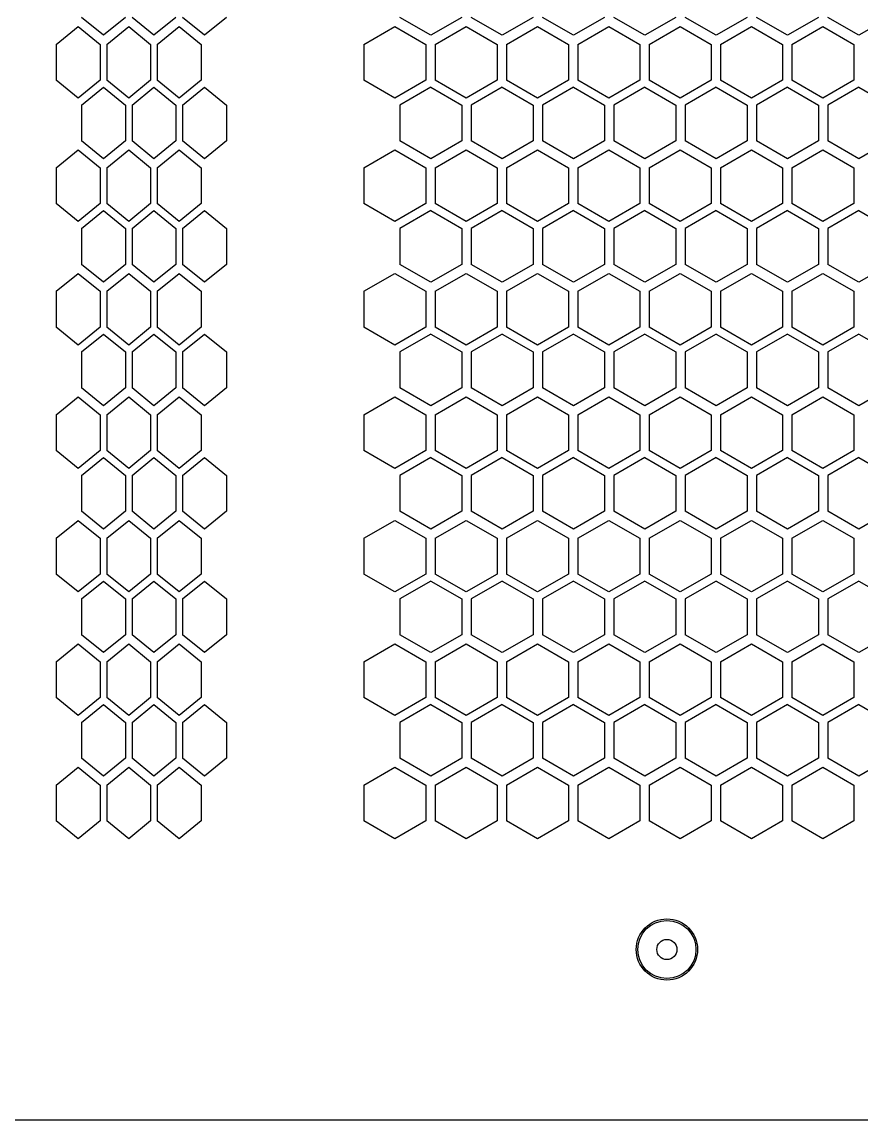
# Model space of a CAD drawing. Extents: x 61367 to 140945, y -1257 to 25588.
# Drawn here: x 73422.4 to 73530.6, y 19923.8 to 20065.4 of the extents above; entities that cross this region are included whole.
import ezdxf

# ---------------------------------------------------------------- set-up
doc = ezdxf.new("R2010")
doc.units = 0
doc.header["$MEASUREMENT"] = 0
doc.layers.get('0').update_dxf_attribs({"linetype": 'CONTINUOUS'})
doc.layers.add('2401-00307_MDC-M4_0', color=7, linetype='CONTINUOUS')
doc.layers.add('4215-0412-2_0', color=7, linetype='CONTINUOUS')

# ---------------------------------------------------------------- blocks, each defined once
blk = doc.blocks.new('ERGRTHTHRT')
at = {"layer": '2401-00307_MDC-M4_0', "color": 7, "linetype": 'Continuous'}
for radius in [3.75, 1.3]:
    blk.add_circle((-37668.65, -67997.48), radius, dxfattribs=at)
at = {"layer": '4215-0412-2_0', "color": 7, "linetype": 'Continuous'}
for p, q in [((-37741.3, -67879.53), (-37744.13, -67877.22)), ((-37738.47, -67877.22), (-37741.3, -67879.53)), ((-37734.8, -67879.53), (-37737.62, -67877.22)), ((-37731.97, -67877.22), (-37734.8, -67879.53)), ((-37728.29, -67879.53), (-37731.12, -67877.22)), ((-37725.46, -67877.22), (-37728.29, -67879.53)), ((-37699.1, -67879.53), (-37703.1, -67877.22)), ((-37695.1, -67877.22), (-37699.1, -67879.53)), ((-37689.9, -67879.53), (-37693.9, -67877.22)), ((-37685.9, -67877.22), (-37689.9, -67879.53)), ((-37680.7, -67879.53), (-37684.7, -67877.22)), ((-37676.7, -67877.22), (-37680.7, -67879.53)), ((-37671.5, -67879.53), (-37675.5, -67877.22)), ((-37667.5, -67877.22), (-37671.5, -67879.53)), ((-37662.3, -67879.53), (-37666.3, -67877.22)), ((-37658.3, -67877.22), (-37662.3, -67879.53)), ((-37653.1, -67879.53), (-37657.1, -67877.22)), ((-37649.1, -67877.22), (-37653.1, -67879.53)), ((-37643.9, -67879.53), (-37647.9, -67877.22)), ((-37639.9, -67877.22), (-37643.9, -67879.53)), ((-37747.4, -67880.7), (-37744.57, -67878.39)), ((-37744.57, -67878.39), (-37741.74, -67880.7)), ((-37740.89, -67880.7), (-37738.06, -67878.39)), ((-37738.06, -67878.39), (-37735.23, -67880.7)), ((-37734.39, -67880.7), (-37731.56, -67878.39)), ((-37731.56, -67878.39), (-37728.73, -67880.7)), ((-37707.72, -67880.7), (-37703.72, -67878.39)), ((-37703.72, -67878.39), (-37699.72, -67880.7)), ((-37698.52, -67880.7), (-37694.52, -67878.39)), ((-37694.52, -67878.39), (-37690.52, -67880.7)), ((-37689.32, -67880.7), (-37685.32, -67878.39)), ((-37685.32, -67878.39), (-37681.32, -67880.7)), ((-37680.12, -67880.7), (-37676.12, -67878.39)), ((-37676.12, -67878.39), (-37672.12, -67880.7)), ((-37670.92, -67880.7), (-37666.92, -67878.39)), ((-37666.92, -67878.39), (-37662.92, -67880.7)), ((-37661.72, -67880.7), (-37657.72, -67878.39)), ((-37657.72, -67878.39), (-37653.72, -67880.7)), ((-37652.52, -67880.7), (-37648.52, -67878.39)), ((-37648.52, -67878.39), (-37644.52, -67880.7)), ((-37747.4, -67880.7), (-37747.4, -67885.32)), ((-37741.74, -67880.7), (-37741.74, -67885.32)), ((-37740.89, -67880.7), (-37740.89, -67885.32)), ((-37735.23, -67880.7), (-37735.23, -67885.32)), ((-37734.39, -67880.7), (-37734.39, -67885.32)), ((-37728.73, -67880.7), (-37728.73, -67885.32)), ((-37707.72, -67880.7), (-37707.72, -67885.32)), ((-37699.72, -67880.7), (-37699.72, -67885.32)), ((-37698.52, -67880.7), (-37698.52, -67885.32)), ((-37690.52, -67880.7), (-37690.52, -67885.32)), ((-37689.32, -67880.7), (-37689.32, -67885.32)), ((-37681.32, -67880.7), (-37681.32, -67885.32)), ((-37680.12, -67880.7), (-37680.12, -67885.32)), ((-37672.12, -67880.7), (-37672.12, -67885.32)), ((-37670.92, -67880.7), (-37670.92, -67885.32)), ((-37662.92, -67880.7), (-37662.92, -67885.32)), ((-37661.72, -67880.7), (-37661.72, -67885.32)), ((-37653.72, -67880.7), (-37653.72, -67885.32)), ((-37652.52, -67880.7), (-37652.52, -67885.32)), ((-37644.52, -67880.7), (-37644.52, -67885.32)), ((-37744.57, -67887.63), (-37747.4, -67885.32)), ((-37741.74, -67885.32), (-37744.57, -67887.63)), ((-37738.06, -67887.63), (-37740.89, -67885.32)), ((-37735.23, -67885.32), (-37738.06, -67887.63)), ((-37731.56, -67887.63), (-37734.39, -67885.32)), ((-37728.73, -67885.32), (-37731.56, -67887.63)), ((-37703.72, -67887.63), (-37707.72, -67885.32)), ((-37699.72, -67885.32), (-37703.72, -67887.63)), ((-37694.52, -67887.63), (-37698.52, -67885.32)), ((-37690.52, -67885.32), (-37694.52, -67887.63)), ((-37685.32, -67887.63), (-37689.32, -67885.32)), ((-37681.32, -67885.32), (-37685.32, -67887.63)), ((-37676.12, -67887.63), (-37680.12, -67885.32)), ((-37672.12, -67885.32), (-37676.12, -67887.63)), ((-37666.92, -67887.63), (-37670.92, -67885.32)), ((-37662.92, -67885.32), (-37666.92, -67887.63)), ((-37657.72, -67887.63), (-37661.72, -67885.32)), ((-37653.72, -67885.32), (-37657.72, -67887.63)), ((-37648.52, -67887.63), (-37652.52, -67885.32)), ((-37644.52, -67885.32), (-37648.52, -67887.63)), ((-37744.13, -67888.53), (-37741.3, -67886.22)), ((-37741.3, -67886.22), (-37738.47, -67888.53)), ((-37737.62, -67888.53), (-37734.8, -67886.22)), ((-37734.8, -67886.22), (-37731.97, -67888.53)), ((-37731.12, -67888.53), (-37728.29, -67886.22)), ((-37728.29, -67886.22), (-37725.46, -67888.53)), ((-37699.1, -67886.22), (-37703.1, -67888.53)), ((-37699.1, -67886.22), (-37695.1, -67888.53)), ((-37689.9, -67886.22), (-37693.9, -67888.53)), ((-37689.9, -67886.22), (-37685.9, -67888.53)), ((-37680.7, -67886.22), (-37684.7, -67888.53)), ((-37680.7, -67886.22), (-37676.7, -67888.53)), ((-37671.5, -67886.22), (-37675.5, -67888.53)), ((-37671.5, -67886.22), (-37667.5, -67888.53)), ((-37662.3, -67886.22), (-37666.3, -67888.53)), ((-37662.3, -67886.22), (-37658.3, -67888.53)), ((-37653.1, -67886.22), (-37657.1, -67888.53)), ((-37653.1, -67886.22), (-37649.1, -67888.53)), ((-37643.9, -67886.22), (-37647.9, -67888.53)), ((-37643.9, -67886.22), (-37639.9, -67888.53)), ((-37744.13, -67888.53), (-37744.13, -67893.15)), ((-37738.47, -67888.53), (-37738.47, -67893.15)), ((-37737.62, -67888.53), (-37737.62, -67893.15)), ((-37731.97, -67888.53), (-37731.97, -67893.15)), ((-37731.12, -67888.53), (-37731.12, -67893.15)), ((-37725.46, -67888.53), (-37725.46, -67893.15)), ((-37703.1, -67888.53), (-37703.1, -67893.15)), ((-37695.1, -67888.53), (-37695.1, -67893.15)), ((-37693.9, -67888.53), (-37693.9, -67893.15)), ((-37685.9, -67888.53), (-37685.9, -67893.15)), ((-37684.7, -67888.53), (-37684.7, -67893.15)), ((-37676.7, -67888.53), (-37676.7, -67893.15)), ((-37675.5, -67888.53), (-37675.5, -67893.15)), ((-37667.5, -67888.53), (-37667.5, -67893.15)), ((-37666.3, -67888.53), (-37666.3, -67893.15)), ((-37658.3, -67888.53), (-37658.3, -67893.15)), ((-37657.1, -67888.53), (-37657.1, -67893.15)), ((-37649.1, -67888.53), (-37649.1, -67893.15)), ((-37647.9, -67888.53), (-37647.9, -67893.15)), ((-37741.3, -67895.46), (-37744.13, -67893.15)), ((-37738.47, -67893.15), (-37741.3, -67895.46)), ((-37734.8, -67895.46), (-37737.62, -67893.15)), ((-37731.97, -67893.15), (-37734.8, -67895.46)), ((-37728.29, -67895.46), (-37731.12, -67893.15)), ((-37725.46, -67893.15), (-37728.29, -67895.46)), ((-37699.1, -67895.46), (-37703.1, -67893.15)), ((-37695.1, -67893.15), (-37699.1, -67895.46)), ((-37689.9, -67895.46), (-37693.9, -67893.15)), ((-37685.9, -67893.15), (-37689.9, -67895.46)), ((-37680.7, -67895.46), (-37684.7, -67893.15)), ((-37676.7, -67893.15), (-37680.7, -67895.46)), ((-37671.5, -67895.46), (-37675.5, -67893.15)), ((-37667.5, -67893.15), (-37671.5, -67895.46)), ((-37662.3, -67895.46), (-37666.3, -67893.15)), ((-37658.3, -67893.15), (-37662.3, -67895.46)), ((-37653.1, -67895.46), (-37657.1, -67893.15)), ((-37649.1, -67893.15), (-37653.1, -67895.46)), ((-37643.9, -67895.46), (-37647.9, -67893.15)), ((-37639.9, -67893.15), (-37643.9, -67895.46)), ((-37747.4, -67896.63), (-37744.57, -67894.32)), ((-37744.57, -67894.32), (-37741.74, -67896.63)), ((-37740.89, -67896.63), (-37738.06, -67894.32)), ((-37738.06, -67894.32), (-37735.23, -67896.63)), ((-37734.39, -67896.63), (-37731.56, -67894.32)), ((-37731.56, -67894.32), (-37728.73, -67896.63)), ((-37707.72, -67896.63), (-37703.72, -67894.32)), ((-37703.72, -67894.32), (-37699.72, -67896.63)), ((-37698.52, -67896.63), (-37694.52, -67894.32)), ((-37694.52, -67894.32), (-37690.52, -67896.63)), ((-37689.32, -67896.63), (-37685.32, -67894.32)), ((-37685.32, -67894.32), (-37681.32, -67896.63)), ((-37680.12, -67896.63), (-37676.12, -67894.32)), ((-37676.12, -67894.32), (-37672.12, -67896.63)), ((-37670.92, -67896.63), (-37666.92, -67894.32)), ((-37666.92, -67894.32), (-37662.92, -67896.63)), ((-37661.72, -67896.63), (-37657.72, -67894.32)), ((-37657.72, -67894.32), (-37653.72, -67896.63)), ((-37652.52, -67896.63), (-37648.52, -67894.32)), ((-37648.52, -67894.32), (-37644.52, -67896.63)), ((-37747.4, -67896.63), (-37747.4, -67901.25)), ((-37741.74, -67896.63), (-37741.74, -67901.25)), ((-37740.89, -67896.63), (-37740.89, -67901.25)), ((-37735.23, -67896.63), (-37735.23, -67901.25)), ((-37734.39, -67896.63), (-37734.39, -67901.25)), ((-37728.73, -67896.63), (-37728.73, -67901.25)), ((-37707.72, -67896.63), (-37707.72, -67901.25)), ((-37699.72, -67896.63), (-37699.72, -67901.25)), ((-37698.52, -67896.63), (-37698.52, -67901.25)), ((-37690.52, -67896.63), (-37690.52, -67901.25)), ((-37689.32, -67896.63), (-37689.32, -67901.25)), ((-37681.32, -67896.63), (-37681.32, -67901.25)), ((-37680.12, -67896.63), (-37680.12, -67901.25)), ((-37672.12, -67896.63), (-37672.12, -67901.25)), ((-37670.92, -67896.63), (-37670.92, -67901.25)), ((-37662.92, -67896.63), (-37662.92, -67901.25)), ((-37661.72, -67896.63), (-37661.72, -67901.25)), ((-37653.72, -67896.63), (-37653.72, -67901.25)), ((-37652.52, -67896.63), (-37652.52, -67901.25)), ((-37644.52, -67896.63), (-37644.52, -67901.25)), ((-37744.57, -67903.56), (-37747.4, -67901.25)), ((-37741.74, -67901.25), (-37744.57, -67903.56)), ((-37738.06, -67903.56), (-37740.89, -67901.25)), ((-37735.23, -67901.25), (-37738.06, -67903.56)), ((-37731.56, -67903.56), (-37734.39, -67901.25)), ((-37728.73, -67901.25), (-37731.56, -67903.56)), ((-37703.72, -67903.56), (-37707.72, -67901.25)), ((-37699.72, -67901.25), (-37703.72, -67903.56)), ((-37694.52, -67903.56), (-37698.52, -67901.25)), ((-37690.52, -67901.25), (-37694.52, -67903.56)), ((-37685.32, -67903.56), (-37689.32, -67901.25)), ((-37681.32, -67901.25), (-37685.32, -67903.56)), ((-37676.12, -67903.56), (-37680.12, -67901.25)), ((-37672.12, -67901.25), (-37676.12, -67903.56)), ((-37666.92, -67903.56), (-37670.92, -67901.25)), ((-37662.92, -67901.25), (-37666.92, -67903.56)), ((-37657.72, -67903.56), (-37661.72, -67901.25)), ((-37653.72, -67901.25), (-37657.72, -67903.56)), ((-37648.52, -67903.56), (-37652.52, -67901.25)), ((-37644.52, -67901.25), (-37648.52, -67903.56)), ((-37744.13, -67904.46), (-37741.3, -67902.15)), ((-37741.3, -67902.15), (-37738.47, -67904.46)), ((-37737.62, -67904.46), (-37734.8, -67902.15)), ((-37734.8, -67902.15), (-37731.97, -67904.46)), ((-37731.12, -67904.46), (-37728.29, -67902.15)), ((-37728.29, -67902.15), (-37725.46, -67904.46)), ((-37699.1, -67902.15), (-37703.1, -67904.46)), ((-37699.1, -67902.15), (-37695.1, -67904.46)), ((-37689.9, -67902.15), (-37693.9, -67904.46)), ((-37689.9, -67902.15), (-37685.9, -67904.46)), ((-37680.7, -67902.15), (-37684.7, -67904.46)), ((-37680.7, -67902.15), (-37676.7, -67904.46)), ((-37671.5, -67902.15), (-37675.5, -67904.46)), ((-37671.5, -67902.15), (-37667.5, -67904.46)), ((-37662.3, -67902.15), (-37666.3, -67904.46)), ((-37662.3, -67902.15), (-37658.3, -67904.46)), ((-37653.1, -67902.15), (-37657.1, -67904.46)), ((-37653.1, -67902.15), (-37649.1, -67904.46)), ((-37643.9, -67902.15), (-37647.9, -67904.46)), ((-37643.9, -67902.15), (-37639.9, -67904.46)), ((-37744.13, -67904.46), (-37744.13, -67909.08)), ((-37738.47, -67904.46), (-37738.47, -67909.08)), ((-37737.62, -67904.46), (-37737.62, -67909.08)), ((-37731.97, -67904.46), (-37731.97, -67909.08)), ((-37731.12, -67904.46), (-37731.12, -67909.08)), ((-37725.46, -67904.46), (-37725.46, -67909.08)), ((-37703.1, -67904.46), (-37703.1, -67909.08)), ((-37695.1, -67904.46), (-37695.1, -67909.08)), ((-37693.9, -67904.46), (-37693.9, -67909.08)), ((-37685.9, -67904.46), (-37685.9, -67909.08)), ((-37684.7, -67904.46), (-37684.7, -67909.08)), ((-37676.7, -67904.46), (-37676.7, -67909.08)), ((-37675.5, -67904.46), (-37675.5, -67909.08)), ((-37667.5, -67904.46), (-37667.5, -67909.08)), ((-37666.3, -67904.46), (-37666.3, -67909.08)), ((-37658.3, -67904.46), (-37658.3, -67909.08)), ((-37657.1, -67904.46), (-37657.1, -67909.08)), ((-37649.1, -67904.46), (-37649.1, -67909.08)), ((-37647.9, -67904.46), (-37647.9, -67909.08)), ((-37741.3, -67911.39), (-37744.13, -67909.08)), ((-37738.47, -67909.08), (-37741.3, -67911.39)), ((-37734.8, -67911.39), (-37737.62, -67909.08)), ((-37731.97, -67909.08), (-37734.8, -67911.39)), ((-37728.29, -67911.39), (-37731.12, -67909.08)), ((-37725.46, -67909.08), (-37728.29, -67911.39)), ((-37699.1, -67911.39), (-37703.1, -67909.08)), ((-37695.1, -67909.08), (-37699.1, -67911.39)), ((-37689.9, -67911.39), (-37693.9, -67909.08)), ((-37685.9, -67909.08), (-37689.9, -67911.39)), ((-37680.7, -67911.39), (-37684.7, -67909.08)), ((-37676.7, -67909.08), (-37680.7, -67911.39)), ((-37671.5, -67911.39), (-37675.5, -67909.08)), ((-37667.5, -67909.08), (-37671.5, -67911.39)), ((-37662.3, -67911.39), (-37666.3, -67909.08)), ((-37658.3, -67909.08), (-37662.3, -67911.39)), ((-37653.1, -67911.39), (-37657.1, -67909.08)), ((-37649.1, -67909.08), (-37653.1, -67911.39)), ((-37643.9, -67911.39), (-37647.9, -67909.08)), ((-37639.9, -67909.08), (-37643.9, -67911.39)), ((-37747.4, -67912.56), (-37744.57, -67910.25)), ((-37744.57, -67910.25), (-37741.74, -67912.56)), ((-37740.89, -67912.56), (-37738.06, -67910.25)), ((-37738.06, -67910.25), (-37735.23, -67912.56)), ((-37734.39, -67912.56), (-37731.56, -67910.25)), ((-37731.56, -67910.25), (-37728.73, -67912.56)), ((-37707.72, -67912.56), (-37703.72, -67910.25)), ((-37703.72, -67910.25), (-37699.72, -67912.56)), ((-37698.52, -67912.56), (-37694.52, -67910.25)), ((-37694.52, -67910.25), (-37690.52, -67912.56)), ((-37689.32, -67912.56), (-37685.32, -67910.25)), ((-37685.32, -67910.25), (-37681.32, -67912.56)), ((-37680.12, -67912.56), (-37676.12, -67910.25)), ((-37676.12, -67910.25), (-37672.12, -67912.56)), ((-37670.92, -67912.56), (-37666.92, -67910.25)), ((-37666.92, -67910.25), (-37662.92, -67912.56)), ((-37661.72, -67912.56), (-37657.72, -67910.25)), ((-37657.72, -67910.25), (-37653.72, -67912.56)), ((-37652.52, -67912.56), (-37648.52, -67910.25)), ((-37648.52, -67910.25), (-37644.52, -67912.56)), ((-37747.4, -67912.56), (-37747.4, -67917.18)), ((-37741.74, -67912.56), (-37741.74, -67917.18)), ((-37740.89, -67912.56), (-37740.89, -67917.18)), ((-37735.23, -67912.56), (-37735.23, -67917.18)), ((-37734.39, -67912.56), (-37734.39, -67917.18)), ((-37728.73, -67912.56), (-37728.73, -67917.18)), ((-37707.72, -67912.56), (-37707.72, -67917.18)), ((-37699.72, -67912.56), (-37699.72, -67917.18)), ((-37698.52, -67912.56), (-37698.52, -67917.18)), ((-37690.52, -67912.56), (-37690.52, -67917.18)), ((-37689.32, -67912.56), (-37689.32, -67917.18)), ((-37681.32, -67912.56), (-37681.32, -67917.18)), ((-37680.12, -67912.56), (-37680.12, -67917.18)), ((-37672.12, -67912.56), (-37672.12, -67917.18)), ((-37670.92, -67912.56), (-37670.92, -67917.18)), ((-37662.92, -67912.56), (-37662.92, -67917.18)), ((-37661.72, -67912.56), (-37661.72, -67917.18)), ((-37653.72, -67912.56), (-37653.72, -67917.18)), ((-37652.52, -67912.56), (-37652.52, -67917.18)), ((-37644.52, -67912.56), (-37644.52, -67917.18)), ((-37744.57, -67919.49), (-37747.4, -67917.18)), ((-37741.74, -67917.18), (-37744.57, -67919.49)), ((-37738.06, -67919.49), (-37740.89, -67917.18)), ((-37735.23, -67917.18), (-37738.06, -67919.49)), ((-37731.56, -67919.49), (-37734.39, -67917.18)), ((-37728.73, -67917.18), (-37731.56, -67919.49)), ((-37703.72, -67919.49), (-37707.72, -67917.18)), ((-37699.72, -67917.18), (-37703.72, -67919.49)), ((-37694.52, -67919.49), (-37698.52, -67917.18)), ((-37690.52, -67917.18), (-37694.52, -67919.49)), ((-37685.32, -67919.49), (-37689.32, -67917.18)), ((-37681.32, -67917.18), (-37685.32, -67919.49)), ((-37676.12, -67919.49), (-37680.12, -67917.18)), ((-37672.12, -67917.18), (-37676.12, -67919.49)), ((-37666.92, -67919.49), (-37670.92, -67917.18)), ((-37662.92, -67917.18), (-37666.92, -67919.49)), ((-37657.72, -67919.49), (-37661.72, -67917.18)), ((-37653.72, -67917.18), (-37657.72, -67919.49)), ((-37648.52, -67919.49), (-37652.52, -67917.18)), ((-37644.52, -67917.18), (-37648.52, -67919.49)), ((-37744.13, -67920.39), (-37741.3, -67918.08)), ((-37741.3, -67918.08), (-37738.47, -67920.39)), ((-37737.62, -67920.39), (-37734.8, -67918.08)), ((-37734.8, -67918.08), (-37731.97, -67920.39)), ((-37731.12, -67920.39), (-37728.29, -67918.08)), ((-37728.29, -67918.08), (-37725.46, -67920.39)), ((-37699.1, -67918.08), (-37703.1, -67920.39)), ((-37699.1, -67918.08), (-37695.1, -67920.39)), ((-37689.9, -67918.08), (-37693.9, -67920.39)), ((-37689.9, -67918.08), (-37685.9, -67920.39)), ((-37680.7, -67918.08), (-37684.7, -67920.39)), ((-37680.7, -67918.08), (-37676.7, -67920.39)), ((-37671.5, -67918.08), (-37675.5, -67920.39)), ((-37671.5, -67918.08), (-37667.5, -67920.39)), ((-37662.3, -67918.08), (-37666.3, -67920.39)), ((-37662.3, -67918.08), (-37658.3, -67920.39)), ((-37653.1, -67918.08), (-37657.1, -67920.39)), ((-37653.1, -67918.08), (-37649.1, -67920.39)), ((-37643.9, -67918.08), (-37647.9, -67920.39)), ((-37643.9, -67918.08), (-37639.9, -67920.39)), ((-37744.13, -67920.39), (-37744.13, -67925.01)), ((-37738.47, -67920.39), (-37738.47, -67925.01)), ((-37737.62, -67920.39), (-37737.62, -67925.01)), ((-37731.97, -67920.39), (-37731.97, -67925.01)), ((-37731.12, -67920.39), (-37731.12, -67925.01)), ((-37725.46, -67920.39), (-37725.46, -67925.01)), ((-37703.1, -67920.39), (-37703.1, -67925.01)), ((-37695.1, -67920.39), (-37695.1, -67925.01)), ((-37693.9, -67920.39), (-37693.9, -67925.01)), ((-37685.9, -67920.39), (-37685.9, -67925.01)), ((-37684.7, -67920.39), (-37684.7, -67925.01)), ((-37676.7, -67920.39), (-37676.7, -67925.01)), ((-37675.5, -67920.39), (-37675.5, -67925.01)), ((-37667.5, -67920.39), (-37667.5, -67925.01)), ((-37666.3, -67920.39), (-37666.3, -67925.01)), ((-37658.3, -67920.39), (-37658.3, -67925.01)), ((-37657.1, -67920.39), (-37657.1, -67925.01)), ((-37649.1, -67920.39), (-37649.1, -67925.01)), ((-37647.9, -67920.39), (-37647.9, -67925.01)), ((-37741.3, -67927.32), (-37744.13, -67925.01)), ((-37738.47, -67925.01), (-37741.3, -67927.32)), ((-37734.8, -67927.32), (-37737.62, -67925.01)), ((-37731.97, -67925.01), (-37734.8, -67927.32)), ((-37728.29, -67927.32), (-37731.12, -67925.01)), ((-37725.46, -67925.01), (-37728.29, -67927.32)), ((-37699.1, -67927.32), (-37703.1, -67925.01)), ((-37695.1, -67925.01), (-37699.1, -67927.32)), ((-37689.9, -67927.32), (-37693.9, -67925.01)), ((-37685.9, -67925.01), (-37689.9, -67927.32)), ((-37680.7, -67927.32), (-37684.7, -67925.01)), ((-37676.7, -67925.01), (-37680.7, -67927.32)), ((-37671.5, -67927.32), (-37675.5, -67925.01)), ((-37667.5, -67925.01), (-37671.5, -67927.32)), ((-37662.3, -67927.32), (-37666.3, -67925.01)), ((-37658.3, -67925.01), (-37662.3, -67927.32)), ((-37653.1, -67927.32), (-37657.1, -67925.01)), ((-37649.1, -67925.01), (-37653.1, -67927.32)), ((-37643.9, -67927.32), (-37647.9, -67925.01)), ((-37639.9, -67925.01), (-37643.9, -67927.32)), ((-37747.4, -67928.49), (-37744.57, -67926.18)), ((-37744.57, -67926.18), (-37741.74, -67928.49)), ((-37740.89, -67928.49), (-37738.06, -67926.18)), ((-37738.06, -67926.18), (-37735.23, -67928.49)), ((-37734.39, -67928.49), (-37731.56, -67926.18)), ((-37731.56, -67926.18), (-37728.73, -67928.49)), ((-37707.72, -67928.49), (-37703.72, -67926.18)), ((-37703.72, -67926.18), (-37699.72, -67928.49)), ((-37698.52, -67928.49), (-37694.52, -67926.18)), ((-37694.52, -67926.18), (-37690.52, -67928.49)), ((-37689.32, -67928.49), (-37685.32, -67926.18)), ((-37685.32, -67926.18), (-37681.32, -67928.49)), ((-37680.12, -67928.49), (-37676.12, -67926.18)), ((-37676.12, -67926.18), (-37672.12, -67928.49)), ((-37670.92, -67928.49), (-37666.92, -67926.18)), ((-37666.92, -67926.18), (-37662.92, -67928.49)), ((-37661.72, -67928.49), (-37657.72, -67926.18)), ((-37657.72, -67926.18), (-37653.72, -67928.49)), ((-37652.52, -67928.49), (-37648.52, -67926.18)), ((-37648.52, -67926.18), (-37644.52, -67928.49)), ((-37747.4, -67928.49), (-37747.4, -67933.11)), ((-37741.74, -67928.49), (-37741.74, -67933.11)), ((-37740.89, -67928.49), (-37740.89, -67933.11)), ((-37735.23, -67928.49), (-37735.23, -67933.11)), ((-37734.39, -67928.49), (-37734.39, -67933.11)), ((-37728.73, -67928.49), (-37728.73, -67933.11)), ((-37707.72, -67928.49), (-37707.72, -67933.11)), ((-37699.72, -67928.49), (-37699.72, -67933.11)), ((-37698.52, -67928.49), (-37698.52, -67933.11)), ((-37690.52, -67928.49), (-37690.52, -67933.11)), ((-37689.32, -67928.49), (-37689.32, -67933.11)), ((-37681.32, -67928.49), (-37681.32, -67933.11)), ((-37680.12, -67928.49), (-37680.12, -67933.11)), ((-37672.12, -67928.49), (-37672.12, -67933.11)), ((-37670.92, -67928.49), (-37670.92, -67933.11)), ((-37662.92, -67928.49), (-37662.92, -67933.11)), ((-37661.72, -67928.49), (-37661.72, -67933.11)), ((-37653.72, -67928.49), (-37653.72, -67933.11)), ((-37652.52, -67928.49), (-37652.52, -67933.11)), ((-37644.52, -67928.49), (-37644.52, -67933.11)), ((-37744.57, -67935.42), (-37747.4, -67933.11)), ((-37741.74, -67933.11), (-37744.57, -67935.42)), ((-37744.13, -67936.32), (-37741.3, -67934.01)), ((-37741.3, -67934.01), (-37738.47, -67936.32)), ((-37738.06, -67935.42), (-37740.89, -67933.11)), ((-37735.23, -67933.11), (-37738.06, -67935.42)), ((-37737.62, -67936.32), (-37734.8, -67934.01)), ((-37734.8, -67934.01), (-37731.97, -67936.32)), ((-37731.56, -67935.42), (-37734.39, -67933.11)), ((-37728.73, -67933.11), (-37731.56, -67935.42)), ((-37731.12, -67936.32), (-37728.29, -67934.01)), ((-37728.29, -67934.01), (-37725.46, -67936.32)), ((-37703.72, -67935.42), (-37707.72, -67933.11)), ((-37699.72, -67933.11), (-37703.72, -67935.42)), ((-37699.1, -67934.01), (-37703.1, -67936.32)), ((-37699.1, -67934.01), (-37695.1, -67936.32)), ((-37694.52, -67935.42), (-37698.52, -67933.11)), ((-37690.52, -67933.11), (-37694.52, -67935.42)), ((-37689.9, -67934.01), (-37693.9, -67936.32)), ((-37689.9, -67934.01), (-37685.9, -67936.32)), ((-37685.32, -67935.42), (-37689.32, -67933.11)), ((-37681.32, -67933.11), (-37685.32, -67935.42)), ((-37680.7, -67934.01), (-37684.7, -67936.32)), ((-37680.7, -67934.01), (-37676.7, -67936.32)), ((-37676.12, -67935.42), (-37680.12, -67933.11)), ((-37672.12, -67933.11), (-37676.12, -67935.42)), ((-37671.5, -67934.01), (-37675.5, -67936.32)), ((-37671.5, -67934.01), (-37667.5, -67936.32)), ((-37666.92, -67935.42), (-37670.92, -67933.11)), ((-37662.92, -67933.11), (-37666.92, -67935.42)), ((-37662.3, -67934.01), (-37666.3, -67936.32)), ((-37662.3, -67934.01), (-37658.3, -67936.32)), ((-37657.72, -67935.42), (-37661.72, -67933.11)), ((-37653.72, -67933.11), (-37657.72, -67935.42)), ((-37653.1, -67934.01), (-37657.1, -67936.32)), ((-37653.1, -67934.01), (-37649.1, -67936.32)), ((-37648.52, -67935.42), (-37652.52, -67933.11)), ((-37644.52, -67933.11), (-37648.52, -67935.42)), ((-37643.9, -67934.01), (-37647.9, -67936.32)), ((-37643.9, -67934.01), (-37639.9, -67936.32)), ((-37744.13, -67936.32), (-37744.13, -67940.94)), ((-37738.47, -67936.32), (-37738.47, -67940.94)), ((-37737.62, -67936.32), (-37737.62, -67940.94)), ((-37731.97, -67936.32), (-37731.97, -67940.94)), ((-37731.12, -67936.32), (-37731.12, -67940.94)), ((-37725.46, -67936.32), (-37725.46, -67940.94)), ((-37703.1, -67936.32), (-37703.1, -67940.94)), ((-37695.1, -67936.32), (-37695.1, -67940.94)), ((-37693.9, -67936.32), (-37693.9, -67940.94)), ((-37685.9, -67936.32), (-37685.9, -67940.94)), ((-37684.7, -67936.32), (-37684.7, -67940.94)), ((-37676.7, -67936.32), (-37676.7, -67940.94)), ((-37675.5, -67936.32), (-37675.5, -67940.94)), ((-37667.5, -67936.32), (-37667.5, -67940.94)), ((-37666.3, -67936.32), (-37666.3, -67940.94)), ((-37658.3, -67936.32), (-37658.3, -67940.94)), ((-37657.1, -67936.32), (-37657.1, -67940.94)), ((-37649.1, -67936.32), (-37649.1, -67940.94)), ((-37647.9, -67936.32), (-37647.9, -67940.94)), ((-37741.3, -67943.25), (-37744.13, -67940.94)), ((-37738.47, -67940.94), (-37741.3, -67943.25)), ((-37734.8, -67943.25), (-37737.62, -67940.94)), ((-37731.97, -67940.94), (-37734.8, -67943.25)), ((-37728.29, -67943.25), (-37731.12, -67940.94)), ((-37725.46, -67940.94), (-37728.29, -67943.25)), ((-37699.1, -67943.25), (-37703.1, -67940.94)), ((-37695.1, -67940.94), (-37699.1, -67943.25)), ((-37689.9, -67943.25), (-37693.9, -67940.94)), ((-37685.9, -67940.94), (-37689.9, -67943.25)), ((-37680.7, -67943.25), (-37684.7, -67940.94)), ((-37676.7, -67940.94), (-37680.7, -67943.25)), ((-37671.5, -67943.25), (-37675.5, -67940.94)), ((-37667.5, -67940.94), (-37671.5, -67943.25)), ((-37662.3, -67943.25), (-37666.3, -67940.94)), ((-37658.3, -67940.94), (-37662.3, -67943.25)), ((-37653.1, -67943.25), (-37657.1, -67940.94)), ((-37649.1, -67940.94), (-37653.1, -67943.25)), ((-37643.9, -67943.25), (-37647.9, -67940.94)), ((-37639.9, -67940.94), (-37643.9, -67943.25)), ((-37747.4, -67944.42), (-37744.57, -67942.11)), ((-37744.57, -67942.11), (-37741.74, -67944.42)), ((-37740.89, -67944.42), (-37738.06, -67942.11)), ((-37738.06, -67942.11), (-37735.23, -67944.42)), ((-37734.39, -67944.42), (-37731.56, -67942.11)), ((-37731.56, -67942.11), (-37728.73, -67944.42)), ((-37707.72, -67944.42), (-37703.72, -67942.11)), ((-37703.72, -67942.11), (-37699.72, -67944.42)), ((-37698.52, -67944.42), (-37694.52, -67942.11)), ((-37694.52, -67942.11), (-37690.52, -67944.42)), ((-37689.32, -67944.42), (-37685.32, -67942.11)), ((-37685.32, -67942.11), (-37681.32, -67944.42)), ((-37680.12, -67944.42), (-37676.12, -67942.11)), ((-37676.12, -67942.11), (-37672.12, -67944.42)), ((-37670.92, -67944.42), (-37666.92, -67942.11)), ((-37666.92, -67942.11), (-37662.92, -67944.42)), ((-37661.72, -67944.42), (-37657.72, -67942.11)), ((-37657.72, -67942.11), (-37653.72, -67944.42)), ((-37652.52, -67944.42), (-37648.52, -67942.11)), ((-37648.52, -67942.11), (-37644.52, -67944.42)), ((-37747.4, -67944.42), (-37747.4, -67949.04)), ((-37741.74, -67944.42), (-37741.74, -67949.04)), ((-37740.89, -67944.42), (-37740.89, -67949.04)), ((-37735.23, -67944.42), (-37735.23, -67949.04)), ((-37734.39, -67944.42), (-37734.39, -67949.04)), ((-37728.73, -67944.42), (-37728.73, -67949.04)), ((-37707.72, -67944.42), (-37707.72, -67949.04)), ((-37699.72, -67944.42), (-37699.72, -67949.04)), ((-37698.52, -67944.42), (-37698.52, -67949.04)), ((-37690.52, -67944.42), (-37690.52, -67949.04)), ((-37689.32, -67944.42), (-37689.32, -67949.04)), ((-37681.32, -67944.42), (-37681.32, -67949.04)), ((-37680.12, -67944.42), (-37680.12, -67949.04)), ((-37672.12, -67944.42), (-37672.12, -67949.04)), ((-37670.92, -67944.42), (-37670.92, -67949.04)), ((-37662.92, -67944.42), (-37662.92, -67949.04)), ((-37661.72, -67944.42), (-37661.72, -67949.04)), ((-37653.72, -67944.42), (-37653.72, -67949.04)), ((-37652.52, -67944.42), (-37652.52, -67949.04)), ((-37644.52, -67944.42), (-37644.52, -67949.04)), ((-37744.57, -67951.35), (-37747.4, -67949.04)), ((-37741.74, -67949.04), (-37744.57, -67951.35)), ((-37738.06, -67951.35), (-37740.89, -67949.04)), ((-37735.23, -67949.04), (-37738.06, -67951.35)), ((-37731.56, -67951.35), (-37734.39, -67949.04)), ((-37728.73, -67949.04), (-37731.56, -67951.35)), ((-37703.72, -67951.35), (-37707.72, -67949.04)), ((-37699.72, -67949.04), (-37703.72, -67951.35)), ((-37694.52, -67951.35), (-37698.52, -67949.04)), ((-37690.52, -67949.04), (-37694.52, -67951.35)), ((-37685.32, -67951.35), (-37689.32, -67949.04)), ((-37681.32, -67949.04), (-37685.32, -67951.35)), ((-37676.12, -67951.35), (-37680.12, -67949.04)), ((-37672.12, -67949.04), (-37676.12, -67951.35)), ((-37666.92, -67951.35), (-37670.92, -67949.04)), ((-37662.92, -67949.04), (-37666.92, -67951.35)), ((-37657.72, -67951.35), (-37661.72, -67949.04)), ((-37653.72, -67949.04), (-37657.72, -67951.35)), ((-37648.52, -67951.35), (-37652.52, -67949.04)), ((-37644.52, -67949.04), (-37648.52, -67951.35)), ((-37744.13, -67952.25), (-37741.3, -67949.94)), ((-37741.3, -67949.94), (-37738.47, -67952.25)), ((-37737.62, -67952.25), (-37734.8, -67949.94)), ((-37734.8, -67949.94), (-37731.97, -67952.25)), ((-37731.12, -67952.25), (-37728.29, -67949.94)), ((-37728.29, -67949.94), (-37725.46, -67952.25)), ((-37699.1, -67949.94), (-37703.1, -67952.25)), ((-37699.1, -67949.94), (-37695.1, -67952.25)), ((-37689.9, -67949.94), (-37693.9, -67952.25)), ((-37689.9, -67949.94), (-37685.9, -67952.25)), ((-37680.7, -67949.94), (-37684.7, -67952.25)), ((-37680.7, -67949.94), (-37676.7, -67952.25)), ((-37671.5, -67949.94), (-37675.5, -67952.25)), ((-37671.5, -67949.94), (-37667.5, -67952.25)), ((-37662.3, -67949.94), (-37666.3, -67952.25)), ((-37662.3, -67949.94), (-37658.3, -67952.25)), ((-37653.1, -67949.94), (-37657.1, -67952.25)), ((-37653.1, -67949.94), (-37649.1, -67952.25)), ((-37643.9, -67949.94), (-37647.9, -67952.25)), ((-37643.9, -67949.94), (-37639.9, -67952.25)), ((-37744.13, -67952.25), (-37744.13, -67956.87)), ((-37738.47, -67952.25), (-37738.47, -67956.87)), ((-37737.62, -67952.25), (-37737.62, -67956.87)), ((-37731.97, -67952.25), (-37731.97, -67956.87)), ((-37731.12, -67952.25), (-37731.12, -67956.87)), ((-37725.46, -67952.25), (-37725.46, -67956.87)), ((-37703.1, -67952.25), (-37703.1, -67956.87)), ((-37695.1, -67952.25), (-37695.1, -67956.87)), ((-37693.9, -67952.25), (-37693.9, -67956.87)), ((-37685.9, -67952.25), (-37685.9, -67956.87)), ((-37684.7, -67952.25), (-37684.7, -67956.87)), ((-37676.7, -67952.25), (-37676.7, -67956.87)), ((-37675.5, -67952.25), (-37675.5, -67956.87)), ((-37667.5, -67952.25), (-37667.5, -67956.87)), ((-37666.3, -67952.25), (-37666.3, -67956.87)), ((-37658.3, -67952.25), (-37658.3, -67956.87)), ((-37657.1, -67952.25), (-37657.1, -67956.87)), ((-37649.1, -67952.25), (-37649.1, -67956.87)), ((-37647.9, -67952.25), (-37647.9, -67956.87)), ((-37741.3, -67959.18), (-37744.13, -67956.87)), ((-37738.47, -67956.87), (-37741.3, -67959.18)), ((-37734.8, -67959.18), (-37737.62, -67956.87)), ((-37731.97, -67956.87), (-37734.8, -67959.18)), ((-37728.29, -67959.18), (-37731.12, -67956.87)), ((-37725.46, -67956.87), (-37728.29, -67959.18)), ((-37699.1, -67959.18), (-37703.1, -67956.87)), ((-37695.1, -67956.87), (-37699.1, -67959.18)), ((-37689.9, -67959.18), (-37693.9, -67956.87)), ((-37685.9, -67956.87), (-37689.9, -67959.18)), ((-37680.7, -67959.18), (-37684.7, -67956.87)), ((-37676.7, -67956.87), (-37680.7, -67959.18)), ((-37671.5, -67959.18), (-37675.5, -67956.87)), ((-37667.5, -67956.87), (-37671.5, -67959.18)), ((-37662.3, -67959.18), (-37666.3, -67956.87)), ((-37658.3, -67956.87), (-37662.3, -67959.18)), ((-37653.1, -67959.18), (-37657.1, -67956.87)), ((-37649.1, -67956.87), (-37653.1, -67959.18)), ((-37643.9, -67959.18), (-37647.9, -67956.87)), ((-37639.9, -67956.87), (-37643.9, -67959.18)), ((-37747.4, -67960.35), (-37744.57, -67958.04)), ((-37744.57, -67958.04), (-37741.74, -67960.35)), ((-37740.89, -67960.35), (-37738.06, -67958.04)), ((-37738.06, -67958.04), (-37735.23, -67960.35)), ((-37734.39, -67960.35), (-37731.56, -67958.04)), ((-37731.56, -67958.04), (-37728.73, -67960.35)), ((-37707.72, -67960.35), (-37703.72, -67958.04)), ((-37703.72, -67958.04), (-37699.72, -67960.35)), ((-37698.52, -67960.35), (-37694.52, -67958.04)), ((-37694.52, -67958.04), (-37690.52, -67960.35)), ((-37689.32, -67960.35), (-37685.32, -67958.04)), ((-37685.32, -67958.04), (-37681.32, -67960.35)), ((-37680.12, -67960.35), (-37676.12, -67958.04)), ((-37676.12, -67958.04), (-37672.12, -67960.35)), ((-37670.92, -67960.35), (-37666.92, -67958.04)), ((-37666.92, -67958.04), (-37662.92, -67960.35)), ((-37661.72, -67960.35), (-37657.72, -67958.04)), ((-37657.72, -67958.04), (-37653.72, -67960.35)), ((-37652.52, -67960.35), (-37648.52, -67958.04)), ((-37648.52, -67958.04), (-37644.52, -67960.35)), ((-37747.4, -67960.35), (-37747.4, -67964.97)), ((-37741.74, -67960.35), (-37741.74, -67964.97)), ((-37740.89, -67960.35), (-37740.89, -67964.97)), ((-37735.23, -67960.35), (-37735.23, -67964.97)), ((-37734.39, -67960.35), (-37734.39, -67964.97)), ((-37728.73, -67960.35), (-37728.73, -67964.97)), ((-37707.72, -67960.35), (-37707.72, -67964.97)), ((-37699.72, -67960.35), (-37699.72, -67964.97)), ((-37698.52, -67960.35), (-37698.52, -67964.97)), ((-37690.52, -67960.35), (-37690.52, -67964.97)), ((-37689.32, -67960.35), (-37689.32, -67964.97)), ((-37681.32, -67960.35), (-37681.32, -67964.97)), ((-37680.12, -67960.35), (-37680.12, -67964.97)), ((-37672.12, -67960.35), (-37672.12, -67964.97)), ((-37670.92, -67960.35), (-37670.92, -67964.97)), ((-37662.92, -67960.35), (-37662.92, -67964.97)), ((-37661.72, -67960.35), (-37661.72, -67964.97)), ((-37653.72, -67960.35), (-37653.72, -67964.97)), ((-37652.52, -67960.35), (-37652.52, -67964.97)), ((-37644.52, -67960.35), (-37644.52, -67964.97)), ((-37744.57, -67967.28), (-37747.4, -67964.97)), ((-37741.74, -67964.97), (-37744.57, -67967.28)), ((-37738.06, -67967.28), (-37740.89, -67964.97)), ((-37735.23, -67964.97), (-37738.06, -67967.28)), ((-37731.56, -67967.28), (-37734.39, -67964.97)), ((-37728.73, -67964.97), (-37731.56, -67967.28)), ((-37703.72, -67967.28), (-37707.72, -67964.97)), ((-37699.72, -67964.97), (-37703.72, -67967.28)), ((-37694.52, -67967.28), (-37698.52, -67964.97)), ((-37690.52, -67964.97), (-37694.52, -67967.28)), ((-37685.32, -67967.28), (-37689.32, -67964.97)), ((-37681.32, -67964.97), (-37685.32, -67967.28)), ((-37676.12, -67967.28), (-37680.12, -67964.97)), ((-37672.12, -67964.97), (-37676.12, -67967.28)), ((-37666.92, -67967.28), (-37670.92, -67964.97)), ((-37662.92, -67964.97), (-37666.92, -67967.28)), ((-37657.72, -67967.28), (-37661.72, -67964.97)), ((-37653.72, -67964.97), (-37657.72, -67967.28)), ((-37648.52, -67967.28), (-37652.52, -67964.97)), ((-37644.52, -67964.97), (-37648.52, -67967.28)), ((-37744.13, -67968.18), (-37741.3, -67965.87)), ((-37741.3, -67965.87), (-37738.47, -67968.18)), ((-37737.62, -67968.18), (-37734.8, -67965.87)), ((-37734.8, -67965.87), (-37731.97, -67968.18)), ((-37731.12, -67968.18), (-37728.29, -67965.87)), ((-37728.29, -67965.87), (-37725.46, -67968.18)), ((-37699.1, -67965.87), (-37703.1, -67968.18)), ((-37699.1, -67965.87), (-37695.1, -67968.18)), ((-37689.9, -67965.87), (-37693.9, -67968.18)), ((-37689.9, -67965.87), (-37685.9, -67968.18)), ((-37680.7, -67965.87), (-37684.7, -67968.18)), ((-37680.7, -67965.87), (-37676.7, -67968.18)), ((-37671.5, -67965.87), (-37675.5, -67968.18)), ((-37671.5, -67965.87), (-37667.5, -67968.18)), ((-37662.3, -67965.87), (-37666.3, -67968.18)), ((-37662.3, -67965.87), (-37658.3, -67968.18)), ((-37653.1, -67965.87), (-37657.1, -67968.18)), ((-37653.1, -67965.87), (-37649.1, -67968.18)), ((-37643.9, -67965.87), (-37647.9, -67968.18)), ((-37643.9, -67965.87), (-37639.9, -67968.18)), ((-37744.13, -67968.18), (-37744.13, -67972.8)), ((-37738.47, -67968.18), (-37738.47, -67972.8)), ((-37737.62, -67968.18), (-37737.62, -67972.8)), ((-37731.97, -67968.18), (-37731.97, -67972.8)), ((-37731.12, -67968.18), (-37731.12, -67972.8)), ((-37725.46, -67968.18), (-37725.46, -67972.8)), ((-37703.1, -67968.18), (-37703.1, -67972.8)), ((-37695.1, -67968.18), (-37695.1, -67972.8)), ((-37693.9, -67968.18), (-37693.9, -67972.8)), ((-37685.9, -67968.18), (-37685.9, -67972.8)), ((-37684.7, -67968.18), (-37684.7, -67972.8)), ((-37676.7, -67968.18), (-37676.7, -67972.8)), ((-37675.5, -67968.18), (-37675.5, -67972.8)), ((-37667.5, -67968.18), (-37667.5, -67972.8)), ((-37666.3, -67968.18), (-37666.3, -67972.8)), ((-37658.3, -67968.18), (-37658.3, -67972.8)), ((-37657.1, -67968.18), (-37657.1, -67972.8)), ((-37649.1, -67968.18), (-37649.1, -67972.8)), ((-37647.9, -67968.18), (-37647.9, -67972.8)), ((-37747.4, -67976.28), (-37744.57, -67973.97)), ((-37744.57, -67973.97), (-37741.74, -67976.28)), ((-37741.3, -67975.11), (-37744.13, -67972.8)), ((-37738.47, -67972.8), (-37741.3, -67975.11)), ((-37740.89, -67976.28), (-37738.06, -67973.97)), ((-37738.06, -67973.97), (-37735.23, -67976.28)), ((-37734.8, -67975.11), (-37737.62, -67972.8)), ((-37731.97, -67972.8), (-37734.8, -67975.11)), ((-37734.39, -67976.28), (-37731.56, -67973.97)), ((-37731.56, -67973.97), (-37728.73, -67976.28)), ((-37728.29, -67975.11), (-37731.12, -67972.8)), ((-37725.46, -67972.8), (-37728.29, -67975.11)), ((-37707.72, -67976.28), (-37703.72, -67973.97)), ((-37703.72, -67973.97), (-37699.72, -67976.28)), ((-37699.1, -67975.11), (-37703.1, -67972.8)), ((-37695.1, -67972.8), (-37699.1, -67975.11)), ((-37698.52, -67976.28), (-37694.52, -67973.97)), ((-37694.52, -67973.97), (-37690.52, -67976.28)), ((-37689.9, -67975.11), (-37693.9, -67972.8)), ((-37685.9, -67972.8), (-37689.9, -67975.11)), ((-37689.32, -67976.28), (-37685.32, -67973.97)), ((-37685.32, -67973.97), (-37681.32, -67976.28)), ((-37680.7, -67975.11), (-37684.7, -67972.8)), ((-37676.7, -67972.8), (-37680.7, -67975.11)), ((-37680.12, -67976.28), (-37676.12, -67973.97)), ((-37676.12, -67973.97), (-37672.12, -67976.28)), ((-37671.5, -67975.11), (-37675.5, -67972.8)), ((-37667.5, -67972.8), (-37671.5, -67975.11)), ((-37670.92, -67976.28), (-37666.92, -67973.97)), ((-37666.92, -67973.97), (-37662.92, -67976.28)), ((-37662.3, -67975.11), (-37666.3, -67972.8)), ((-37658.3, -67972.8), (-37662.3, -67975.11)), ((-37661.72, -67976.28), (-37657.72, -67973.97)), ((-37657.72, -67973.97), (-37653.72, -67976.28)), ((-37653.1, -67975.11), (-37657.1, -67972.8)), ((-37649.1, -67972.8), (-37653.1, -67975.11)), ((-37652.52, -67976.28), (-37648.52, -67973.97)), ((-37648.52, -67973.97), (-37644.52, -67976.28)), ((-37643.9, -67975.11), (-37647.9, -67972.8)), ((-37639.9, -67972.8), (-37643.9, -67975.11)), ((-37747.4, -67976.28), (-37747.4, -67980.9)), ((-37741.74, -67976.28), (-37741.74, -67980.9)), ((-37740.89, -67976.28), (-37740.89, -67980.9)), ((-37735.23, -67976.28), (-37735.23, -67980.9)), ((-37734.39, -67976.28), (-37734.39, -67980.9)), ((-37728.73, -67976.28), (-37728.73, -67980.9)), ((-37707.72, -67976.28), (-37707.72, -67980.9)), ((-37699.72, -67976.28), (-37699.72, -67980.9)), ((-37698.52, -67976.28), (-37698.52, -67980.9)), ((-37690.52, -67976.28), (-37690.52, -67980.9)), ((-37689.32, -67976.28), (-37689.32, -67980.9)), ((-37681.32, -67976.28), (-37681.32, -67980.9)), ((-37680.12, -67976.28), (-37680.12, -67980.9)), ((-37672.12, -67976.28), (-37672.12, -67980.9)), ((-37670.92, -67976.28), (-37670.92, -67980.9)), ((-37662.92, -67976.28), (-37662.92, -67980.9)), ((-37661.72, -67976.28), (-37661.72, -67980.9)), ((-37653.72, -67976.28), (-37653.72, -67980.9)), ((-37652.52, -67976.28), (-37652.52, -67980.9)), ((-37644.52, -67976.28), (-37644.52, -67980.9)), ((-37744.57, -67983.21), (-37747.4, -67980.9)), ((-37741.74, -67980.9), (-37744.57, -67983.21)), ((-37738.06, -67983.21), (-37740.89, -67980.9)), ((-37735.23, -67980.9), (-37738.06, -67983.21)), ((-37731.56, -67983.21), (-37734.39, -67980.9)), ((-37728.73, -67980.9), (-37731.56, -67983.21)), ((-37703.72, -67983.21), (-37707.72, -67980.9)), ((-37699.72, -67980.9), (-37703.72, -67983.21)), ((-37694.52, -67983.21), (-37698.52, -67980.9)), ((-37690.52, -67980.9), (-37694.52, -67983.21)), ((-37685.32, -67983.21), (-37689.32, -67980.9)), ((-37681.32, -67980.9), (-37685.32, -67983.21)), ((-37676.12, -67983.21), (-37680.12, -67980.9)), ((-37672.12, -67980.9), (-37676.12, -67983.21)), ((-37666.92, -67983.21), (-37670.92, -67980.9)), ((-37662.92, -67980.9), (-37666.92, -67983.21)), ((-37657.72, -67983.21), (-37661.72, -67980.9)), ((-37653.72, -67980.9), (-37657.72, -67983.21)), ((-37648.52, -67983.21), (-37652.52, -67980.9)), ((-37644.52, -67980.9), (-37648.52, -67983.21)), ((-37884.05, -68019.48), (-37194.15, -68019.48))]:
    blk.add_line(p, q, dxfattribs=at)
blk.add_circle((-37668.65, -67997.48), 3.95, dxfattribs=at)

msp = doc.modelspace()

# ---------------------------------------------------------------- block references
at = {"lineweight": -3}
msp.add_blockref('ERGRTHTHRT', (111174.232, 87943.251), dxfattribs=at)

doc.saveas('drawing.dxf')
